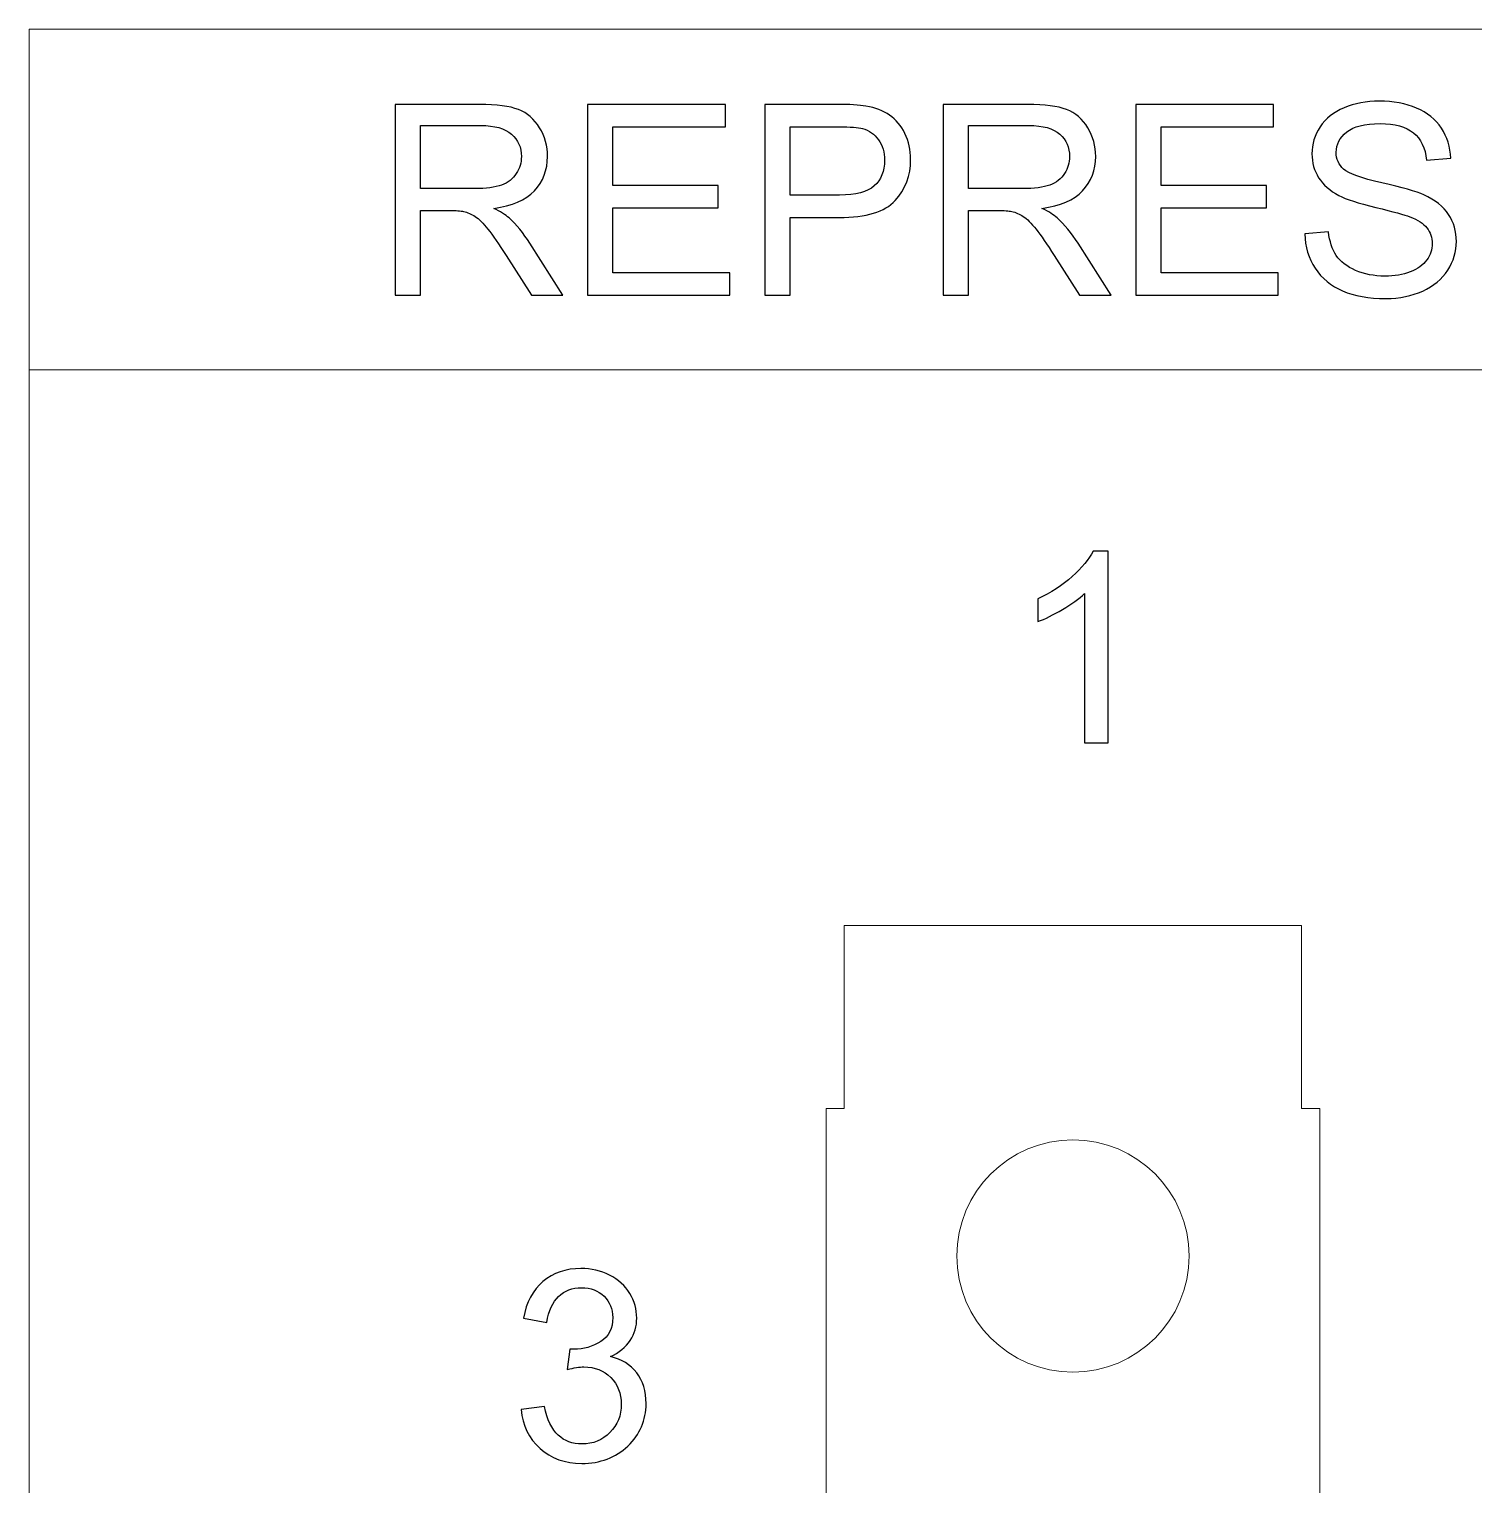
# Model space of a CAD drawing. Header units: millimetres. Extents: x -1108 to 1108, y -396 to 396.
# Drawn here: x -1107.9 to -870.8, y 6.7 to 245.5 of the extents above; entities that cross this region are included whole.
import ezdxf

# ---------------------------------------------------------------- set-up
doc = ezdxf.new("R2010")
doc.units = ezdxf.units.MM
doc.header["$MEASUREMENT"] = 0
doc.layers.add('Camada 1', color=7, linetype='Continuous')

msp = doc.modelspace()

# ---------------------------------------------------------------- linework, layer by layer
at = {"layer": 'Camada 1', "color": 142, "lineweight": 20}
for points in [[(-1107.8629, -367.4546), (-610.0229, -367.4546), (-610.0229, 245.5324), (-1107.8629, 245.5324), (-1107.8629, -367.4546)], [(-1107.8629, 189.6526), (-610.0229, 189.6526), (-610.0229, 245.5324), (-1107.8629, 245.5324), (-1107.8629, 189.6526)]]:
    msp.add_lwpolyline(points, close=True, dxfattribs=at)
at = {"layer": 'Camada 1', "color": 142}
for points, knots in [([(-1047.8367, 201.8695), (-1047.8367, 201.8695), (-1047.8367, 233.1841), (-1047.8367, 233.1841), (-1047.8367, 233.1841), (-1047.8367, 233.1841), (-1033.958, 233.1841), (-1033.958, 233.1841), (-1033.958, 233.1841), (-1031.1662, 233.1841), (-1029.045, 232.8998), (-1027.5944, 232.3386), (-1027.5944, 232.3386), (-1026.1439, 231.7773), (-1024.9849, 230.786), (-1024.1175, 229.3646), (-1024.1175, 229.3646), (-1023.2501, 227.9431), (-1022.82, 226.3687), (-1022.82, 224.6484), (-1022.82, 224.6484), (-1022.82, 222.4252), (-1023.5416, 220.5518), (-1024.9776, 219.0284), (-1024.9776, 219.0284), (-1026.4136, 217.5049), (-1028.6295, 216.5428), (-1031.6327, 216.1273), (-1031.6327, 216.1273), (-1030.532, 215.6024), (-1029.701, 215.0776), (-1029.1325, 214.5674), (-1029.1325, 214.5674), (-1027.9225, 213.4594), (-1026.7781, 212.0672), (-1025.7065, 210.3979), (-1025.7065, 210.3979), (-1025.7065, 210.3979), (-1020.2906, 201.8695), (-1020.2906, 201.8695), (-1020.2906, 201.8695), (-1020.2906, 201.8695), (-1025.466, 201.8695), (-1025.466, 201.8695), (-1025.466, 201.8695), (-1025.466, 201.8695), (-1029.6063, 208.3861), (-1029.6063, 208.3861), (-1029.6063, 208.3861), (-1030.809, 210.274), (-1031.8076, 211.71), (-1032.5876, 212.7086), (-1032.5876, 212.7086), (-1033.3748, 213.7072), (-1034.0746, 214.3997), (-1034.6942, 214.8006), (-1034.6942, 214.8006), (-1035.3065, 215.1942), (-1035.9406, 215.4712), (-1036.5821, 215.6316), (-1036.5821, 215.6316), (-1037.0486, 215.7264), (-1037.814, 215.7774), (-1038.8855, 215.7774), (-1038.8855, 215.7774), (-1038.8855, 215.7774), (-1043.6818, 215.7774), (-1043.6818, 215.7774), (-1043.6818, 215.7774), (-1043.6818, 215.7774), (-1043.6818, 201.8695), (-1043.6818, 201.8695), (-1043.6818, 201.8695), (-1043.6818, 201.8695), (-1047.8367, 201.8695), (-1047.8367, 201.8695)], [0, 0, 0, 0, 0.05, 0.05, 0.05, 0.05, 0.1, 0.1, 0.1, 0.1, 0.15, 0.15, 0.15, 0.15, 0.2, 0.2, 0.2, 0.2, 0.25, 0.25, 0.25, 0.25, 0.3, 0.3, 0.3, 0.3, 0.35, 0.35, 0.35, 0.35, 0.4, 0.4, 0.4, 0.4, 0.45, 0.45, 0.45, 0.45, 0.5, 0.5, 0.5, 0.5, 0.55, 0.55, 0.55, 0.55, 0.6, 0.6, 0.6, 0.6, 0.65, 0.65, 0.65, 0.65, 0.7, 0.7, 0.7, 0.7, 0.75, 0.75, 0.75, 0.75, 0.8, 0.8, 0.8, 0.8, 0.85, 0.85, 0.85, 0.85, 0.9, 0.9, 0.9, 0.9, 1, 1, 1, 1]), ([(-1016.2524, 201.8695), (-1016.2524, 201.8695), (-1016.2524, 233.1841), (-1016.2524, 233.1841), (-1016.2524, 233.1841), (-1016.2524, 233.1841), (-993.6411, 233.1841), (-993.6411, 233.1841), (-993.6411, 233.1841), (-993.6411, 233.1841), (-993.6411, 229.5103), (-993.6411, 229.5103), (-993.6411, 229.5103), (-993.6411, 229.5103), (-1012.0975, 229.5103), (-1012.0975, 229.5103), (-1012.0975, 229.5103), (-1012.0975, 229.5103), (-1012.0975, 219.8885), (-1012.0975, 219.8885), (-1012.0975, 219.8885), (-1012.0975, 219.8885), (-994.822, 219.8885), (-994.822, 219.8885), (-994.822, 219.8885), (-994.822, 219.8885), (-994.822, 216.2147), (-994.822, 216.2147), (-994.822, 216.2147), (-994.822, 216.2147), (-1012.0975, 216.2147), (-1012.0975, 216.2147), (-1012.0975, 216.2147), (-1012.0975, 216.2147), (-1012.0975, 205.5433), (-1012.0975, 205.5433), (-1012.0975, 205.5433), (-1012.0975, 205.5433), (-992.8976, 205.5433), (-992.8976, 205.5433), (-992.8976, 205.5433), (-992.8976, 205.5433), (-992.8976, 201.8695), (-992.8976, 201.8695), (-992.8976, 201.8695), (-992.8976, 201.8695), (-1016.2524, 201.8695), (-1016.2524, 201.8695)], [0, 0, 0, 0, 0.07692308, 0.07692308, 0.07692308, 0.07692308, 0.15384615, 0.15384615, 0.15384615, 0.15384615, 0.23076923, 0.23076923, 0.23076923, 0.23076923, 0.30769231, 0.30769231, 0.30769231, 0.30769231, 0.38461538, 0.38461538, 0.38461538, 0.38461538, 0.46153846, 0.46153846, 0.46153846, 0.46153846, 0.53846154, 0.53846154, 0.53846154, 0.53846154, 0.61538462, 0.61538462, 0.61538462, 0.61538462, 0.69230769, 0.69230769, 0.69230769, 0.69230769, 0.76923077, 0.76923077, 0.76923077, 0.76923077, 0.84615385, 0.84615385, 0.84615385, 0.84615385, 1, 1, 1, 1]), ([(-987.1683, 201.8695), (-987.1683, 201.8695), (-987.1683, 233.1841), (-987.1683, 233.1841), (-987.1683, 233.1841), (-987.1683, 233.1841), (-975.3451, 233.1841), (-975.3451, 233.1841), (-975.3451, 233.1841), (-973.2677, 233.1841), (-971.6786, 233.0821), (-970.5779, 232.8853), (-970.5779, 232.8853), (-969.0399, 232.6301), (-967.7497, 232.1418), (-966.7073, 231.4274), (-966.7073, 231.4274), (-965.665, 230.7058), (-964.8267, 229.6999), (-964.1926, 228.4097), (-964.1926, 228.4097), (-963.5584, 227.1195), (-963.2449, 225.6981), (-963.2449, 224.1454), (-963.2449, 224.1454), (-963.2449, 221.4922), (-964.0905, 219.2398), (-965.7889, 217.4029), (-965.7889, 217.4029), (-967.48, 215.5587), (-970.5488, 214.6403), (-974.9806, 214.6403), (-974.9806, 214.6403), (-974.9806, 214.6403), (-983.0134, 214.6403), (-983.0134, 214.6403), (-983.0134, 214.6403), (-983.0134, 214.6403), (-983.0134, 201.8695), (-983.0134, 201.8695), (-983.0134, 201.8695), (-983.0134, 201.8695), (-987.1683, 201.8695), (-987.1683, 201.8695)], [0, 0, 0, 0, 0.08333333, 0.08333333, 0.08333333, 0.08333333, 0.16666667, 0.16666667, 0.16666667, 0.16666667, 0.25, 0.25, 0.25, 0.25, 0.33333333, 0.33333333, 0.33333333, 0.33333333, 0.41666667, 0.41666667, 0.41666667, 0.41666667, 0.5, 0.5, 0.5, 0.5, 0.58333333, 0.58333333, 0.58333333, 0.58333333, 0.66666667, 0.66666667, 0.66666667, 0.66666667, 0.75, 0.75, 0.75, 0.75, 0.83333333, 0.83333333, 0.83333333, 0.83333333, 1, 1, 1, 1]), ([(-957.9092, 201.8695), (-957.9092, 201.8695), (-957.9092, 233.1841), (-957.9092, 233.1841), (-957.9092, 233.1841), (-957.9092, 233.1841), (-944.0305, 233.1841), (-944.0305, 233.1841), (-944.0305, 233.1841), (-941.2387, 233.1841), (-939.1175, 232.8998), (-937.6669, 232.3386), (-937.6669, 232.3386), (-936.2164, 231.7773), (-935.0574, 230.786), (-934.19, 229.3646), (-934.19, 229.3646), (-933.3226, 227.9431), (-932.8925, 226.3687), (-932.8925, 224.6484), (-932.8925, 224.6484), (-932.8925, 222.4252), (-933.6141, 220.5518), (-935.0501, 219.0284), (-935.0501, 219.0284), (-936.4861, 217.5049), (-938.702, 216.5428), (-941.7052, 216.1273), (-941.7052, 216.1273), (-940.6045, 215.6024), (-939.7735, 215.0776), (-939.205, 214.5674), (-939.205, 214.5674), (-937.995, 213.4594), (-936.8506, 212.0672), (-935.779, 210.3979), (-935.779, 210.3979), (-935.779, 210.3979), (-930.3631, 201.8695), (-930.3631, 201.8695), (-930.3631, 201.8695), (-930.3631, 201.8695), (-935.5385, 201.8695), (-935.5385, 201.8695), (-935.5385, 201.8695), (-935.5385, 201.8695), (-939.6788, 208.3861), (-939.6788, 208.3861), (-939.6788, 208.3861), (-940.8815, 210.274), (-941.8801, 211.71), (-942.6601, 212.7086), (-942.6601, 212.7086), (-943.4473, 213.7072), (-944.1471, 214.3997), (-944.7667, 214.8006), (-944.7667, 214.8006), (-945.379, 215.1942), (-946.0131, 215.4712), (-946.6546, 215.6316), (-946.6546, 215.6316), (-947.1211, 215.7264), (-947.8865, 215.7774), (-948.958, 215.7774), (-948.958, 215.7774), (-948.958, 215.7774), (-953.7543, 215.7774), (-953.7543, 215.7774), (-953.7543, 215.7774), (-953.7543, 215.7774), (-953.7543, 201.8695), (-953.7543, 201.8695), (-953.7543, 201.8695), (-953.7543, 201.8695), (-957.9092, 201.8695), (-957.9092, 201.8695)], [0, 0, 0, 0, 0.05, 0.05, 0.05, 0.05, 0.1, 0.1, 0.1, 0.1, 0.15, 0.15, 0.15, 0.15, 0.2, 0.2, 0.2, 0.2, 0.25, 0.25, 0.25, 0.25, 0.3, 0.3, 0.3, 0.3, 0.35, 0.35, 0.35, 0.35, 0.4, 0.4, 0.4, 0.4, 0.45, 0.45, 0.45, 0.45, 0.5, 0.5, 0.5, 0.5, 0.55, 0.55, 0.55, 0.55, 0.6, 0.6, 0.6, 0.6, 0.65, 0.65, 0.65, 0.65, 0.7, 0.7, 0.7, 0.7, 0.75, 0.75, 0.75, 0.75, 0.8, 0.8, 0.8, 0.8, 0.85, 0.85, 0.85, 0.85, 0.9, 0.9, 0.9, 0.9, 1, 1, 1, 1]), ([(-926.3249, 201.8695), (-926.3249, 201.8695), (-926.3249, 233.1841), (-926.3249, 233.1841), (-926.3249, 233.1841), (-926.3249, 233.1841), (-903.7136, 233.1841), (-903.7136, 233.1841), (-903.7136, 233.1841), (-903.7136, 233.1841), (-903.7136, 229.5103), (-903.7136, 229.5103), (-903.7136, 229.5103), (-903.7136, 229.5103), (-922.17, 229.5103), (-922.17, 229.5103), (-922.17, 229.5103), (-922.17, 229.5103), (-922.17, 219.8885), (-922.17, 219.8885), (-922.17, 219.8885), (-922.17, 219.8885), (-904.8945, 219.8885), (-904.8945, 219.8885), (-904.8945, 219.8885), (-904.8945, 219.8885), (-904.8945, 216.2147), (-904.8945, 216.2147), (-904.8945, 216.2147), (-904.8945, 216.2147), (-922.17, 216.2147), (-922.17, 216.2147), (-922.17, 216.2147), (-922.17, 216.2147), (-922.17, 205.5433), (-922.17, 205.5433), (-922.17, 205.5433), (-922.17, 205.5433), (-902.9701, 205.5433), (-902.9701, 205.5433), (-902.9701, 205.5433), (-902.9701, 205.5433), (-902.9701, 201.8695), (-902.9701, 201.8695), (-902.9701, 201.8695), (-902.9701, 201.8695), (-926.3249, 201.8695), (-926.3249, 201.8695)], [0, 0, 0, 0, 0.07692308, 0.07692308, 0.07692308, 0.07692308, 0.15384615, 0.15384615, 0.15384615, 0.15384615, 0.23076923, 0.23076923, 0.23076923, 0.23076923, 0.30769231, 0.30769231, 0.30769231, 0.30769231, 0.38461538, 0.38461538, 0.38461538, 0.38461538, 0.46153846, 0.46153846, 0.46153846, 0.46153846, 0.53846154, 0.53846154, 0.53846154, 0.53846154, 0.61538462, 0.61538462, 0.61538462, 0.61538462, 0.69230769, 0.69230769, 0.69230769, 0.69230769, 0.76923077, 0.76923077, 0.76923077, 0.76923077, 0.84615385, 0.84615385, 0.84615385, 0.84615385, 1, 1, 1, 1]), ([(-898.5966, 211.9287), (-898.5966, 211.9287), (-894.7041, 212.2785), (-894.7041, 212.2785), (-894.7041, 212.2785), (-894.5219, 210.7041), (-894.0918, 209.4139), (-893.4139, 208.4007), (-893.4139, 208.4007), (-892.736, 207.3948), (-891.6864, 206.5784), (-890.265, 205.9515), (-890.265, 205.9515), (-888.8436, 205.3319), (-887.2399, 205.0185), (-885.4613, 205.0185), (-885.4613, 205.0185), (-883.8796, 205.0185), (-882.4873, 205.2517), (-881.2773, 205.7255), (-881.2773, 205.7255), (-880.0673, 206.1993), (-879.1707, 206.8481), (-878.5803, 207.6717), (-878.5803, 207.6717), (-877.9899, 208.4954), (-877.691, 209.392), (-877.691, 210.3542), (-877.691, 210.3542), (-877.691, 211.3309), (-877.9753, 212.1838), (-878.5438, 212.92), (-878.5438, 212.92), (-879.1124, 213.6489), (-880.0527, 214.2612), (-881.3648, 214.7642), (-881.3648, 214.7642), (-882.203, 215.0849), (-884.0618, 215.5952), (-886.9411, 216.2876), (-886.9411, 216.2876), (-889.8203, 216.9801), (-891.8321, 217.6289), (-892.9838, 218.2412), (-892.9838, 218.2412), (-894.4781, 219.0284), (-895.5861, 220.0052), (-896.315, 221.1641), (-896.315, 221.1641), (-897.0512, 222.3231), (-897.4157, 223.6279), (-897.4157, 225.0639), (-897.4157, 225.0639), (-897.4157, 226.653), (-896.9638, 228.1327), (-896.0672, 229.503), (-896.0672, 229.503), (-895.1706, 230.8807), (-893.8658, 231.9231), (-892.1383, 232.6374), (-892.1383, 232.6374), (-890.418, 233.3518), (-888.501, 233.7089), (-886.3944, 233.7089), (-886.3944, 233.7089), (-884.0764, 233.7089), (-882.0281, 233.3372), (-880.2568, 232.5864), (-880.2568, 232.5864), (-878.4855, 231.8429), (-877.1224, 230.7422), (-876.1675, 229.2844), (-876.1675, 229.2844), (-875.2127, 227.8338), (-874.7024, 226.1864), (-874.6295, 224.3495), (-874.6295, 224.3495), (-874.6295, 224.3495), (-878.6094, 224.0434), (-878.6094, 224.0434), (-878.6094, 224.0434), (-878.8208, 226.0188), (-879.5425, 227.5131), (-880.7744, 228.519), (-880.7744, 228.519), (-882.0062, 229.5322), (-883.8285, 230.0352), (-886.234, 230.0352), (-886.234, 230.0352), (-888.7415, 230.0352), (-890.5711, 229.5759), (-891.7155, 228.6575), (-891.7155, 228.6575), (-892.8599, 227.739), (-893.4358, 226.6311), (-893.4358, 225.3336), (-893.4358, 225.3336), (-893.4358, 224.2111), (-893.0276, 223.2853), (-892.2185, 222.5564), (-892.2185, 222.5564), (-891.4167, 221.8348), (-889.3392, 221.084), (-885.9716, 220.3259), (-885.9716, 220.3259), (-882.604, 219.5605), (-880.2933, 218.8972), (-879.0395, 218.3286), (-879.0395, 218.3286), (-877.2245, 217.4904), (-875.876, 216.4334), (-875.0086, 215.1432), (-875.0086, 215.1432), (-874.1411, 213.8603), (-873.7111, 212.3806), (-873.7111, 210.7041), (-873.7111, 210.7041), (-873.7111, 209.0348), (-874.1849, 207.4749), (-875.1398, 206.0025), (-875.1398, 206.0025), (-876.0947, 204.5301), (-877.4577, 203.3857), (-879.2436, 202.5693), (-879.2436, 202.5693), (-881.0295, 201.7529), (-883.034, 201.3447), (-885.2718, 201.3447), (-885.2718, 201.3447), (-888.1, 201.3447), (-890.4691, 201.7602), (-892.3788, 202.5838), (-892.3788, 202.5838), (-894.2959, 203.4075), (-895.7902, 204.6467), (-896.8763, 206.3087), (-896.8763, 206.3087), (-897.9697, 207.9633), (-898.5383, 209.8367), (-898.5966, 211.9287)], [0, 0, 0, 0, 0.02777778, 0.02777778, 0.02777778, 0.02777778, 0.05555556, 0.05555556, 0.05555556, 0.05555556, 0.08333333, 0.08333333, 0.08333333, 0.08333333, 0.11111111, 0.11111111, 0.11111111, 0.11111111, 0.13888889, 0.13888889, 0.13888889, 0.13888889, 0.16666667, 0.16666667, 0.16666667, 0.16666667, 0.19444444, 0.19444444, 0.19444444, 0.19444444, 0.22222222, 0.22222222, 0.22222222, 0.22222222, 0.25, 0.25, 0.25, 0.25, 0.27777778, 0.27777778, 0.27777778, 0.27777778, 0.30555556, 0.30555556, 0.30555556, 0.30555556, 0.33333333, 0.33333333, 0.33333333, 0.33333333, 0.36111111, 0.36111111, 0.36111111, 0.36111111, 0.38888889, 0.38888889, 0.38888889, 0.38888889, 0.41666667, 0.41666667, 0.41666667, 0.41666667, 0.44444444, 0.44444444, 0.44444444, 0.44444444, 0.47222222, 0.47222222, 0.47222222, 0.47222222, 0.5, 0.5, 0.5, 0.5, 0.52777778, 0.52777778, 0.52777778, 0.52777778, 0.55555556, 0.55555556, 0.55555556, 0.55555556, 0.58333333, 0.58333333, 0.58333333, 0.58333333, 0.61111111, 0.61111111, 0.61111111, 0.61111111, 0.63888889, 0.63888889, 0.63888889, 0.63888889, 0.66666667, 0.66666667, 0.66666667, 0.66666667, 0.69444444, 0.69444444, 0.69444444, 0.69444444, 0.72222222, 0.72222222, 0.72222222, 0.72222222, 0.75, 0.75, 0.75, 0.75, 0.77777778, 0.77777778, 0.77777778, 0.77777778, 0.80555556, 0.80555556, 0.80555556, 0.80555556, 0.83333333, 0.83333333, 0.83333333, 0.83333333, 0.86111111, 0.86111111, 0.86111111, 0.86111111, 0.88888889, 0.88888889, 0.88888889, 0.88888889, 0.91666667, 0.91666667, 0.91666667, 0.91666667, 0.94444444, 0.94444444, 0.94444444, 0.94444444, 1, 1, 1, 1]), ([(-1043.6818, 219.3637), (-1043.6818, 219.3637), (-1034.7889, 219.3637), (-1034.7889, 219.3637), (-1034.7889, 219.3637), (-1032.8937, 219.3637), (-1031.4213, 219.5605), (-1030.3571, 219.9541), (-1030.3571, 219.9541), (-1029.2928, 220.3405), (-1028.4837, 220.9673), (-1027.937, 221.8348), (-1027.937, 221.8348), (-1027.3831, 222.6949), (-1027.1061, 223.6279), (-1027.1061, 224.6411), (-1027.1061, 224.6411), (-1027.1061, 226.1208), (-1027.6382, 227.3454), (-1028.7097, 228.3003), (-1028.7097, 228.3003), (-1029.7812, 229.2552), (-1031.4723, 229.729), (-1033.783, 229.729), (-1033.783, 229.729), (-1033.783, 229.729), (-1043.6818, 229.729), (-1043.6818, 229.729), (-1043.6818, 229.729), (-1043.6818, 229.729), (-1043.6818, 219.3637), (-1043.6818, 219.3637)], [0, 0, 0, 0, 0.11111111, 0.11111111, 0.11111111, 0.11111111, 0.22222222, 0.22222222, 0.22222222, 0.22222222, 0.33333333, 0.33333333, 0.33333333, 0.33333333, 0.44444444, 0.44444444, 0.44444444, 0.44444444, 0.55555556, 0.55555556, 0.55555556, 0.55555556, 0.66666667, 0.66666667, 0.66666667, 0.66666667, 0.77777778, 0.77777778, 0.77777778, 0.77777778, 1, 1, 1, 1]), ([(-983.0134, 218.314), (-983.0134, 218.314), (-974.9223, 218.314), (-974.9223, 218.314), (-974.9223, 218.314), (-972.2399, 218.314), (-970.3447, 218.8097), (-969.2148, 219.8083), (-969.2148, 219.8083), (-968.0923, 220.807), (-967.531, 222.2065), (-967.531, 224.0215), (-967.531, 224.0215), (-967.531, 225.3263), (-967.859, 226.4489), (-968.5224, 227.3819), (-968.5224, 227.3819), (-969.1857, 228.3149), (-970.0604, 228.9345), (-971.1392, 229.2333), (-971.1392, 229.2333), (-971.839, 229.4156), (-973.1292, 229.5103), (-975.0025, 229.5103), (-975.0025, 229.5103), (-975.0025, 229.5103), (-983.0134, 229.5103), (-983.0134, 229.5103), (-983.0134, 229.5103), (-983.0134, 229.5103), (-983.0134, 218.314), (-983.0134, 218.314)], [0, 0, 0, 0, 0.11111111, 0.11111111, 0.11111111, 0.11111111, 0.22222222, 0.22222222, 0.22222222, 0.22222222, 0.33333333, 0.33333333, 0.33333333, 0.33333333, 0.44444444, 0.44444444, 0.44444444, 0.44444444, 0.55555556, 0.55555556, 0.55555556, 0.55555556, 0.66666667, 0.66666667, 0.66666667, 0.66666667, 0.77777778, 0.77777778, 0.77777778, 0.77777778, 1, 1, 1, 1]), ([(-953.7543, 219.3637), (-953.7543, 219.3637), (-944.8614, 219.3637), (-944.8614, 219.3637), (-944.8614, 219.3637), (-942.9662, 219.3637), (-941.4938, 219.5605), (-940.4296, 219.9541), (-940.4296, 219.9541), (-939.3653, 220.3405), (-938.5562, 220.9673), (-938.0095, 221.8348), (-938.0095, 221.8348), (-937.4556, 222.6949), (-937.1786, 223.6279), (-937.1786, 224.6411), (-937.1786, 224.6411), (-937.1786, 226.1208), (-937.7107, 227.3454), (-938.7822, 228.3003), (-938.7822, 228.3003), (-939.8537, 229.2552), (-941.5448, 229.729), (-943.8555, 229.729), (-943.8555, 229.729), (-943.8555, 229.729), (-953.7543, 229.729), (-953.7543, 229.729), (-953.7543, 229.729), (-953.7543, 229.729), (-953.7543, 219.3637), (-953.7543, 219.3637)], [0, 0, 0, 0, 0.11111111, 0.11111111, 0.11111111, 0.11111111, 0.22222222, 0.22222222, 0.22222222, 0.22222222, 0.33333333, 0.33333333, 0.33333333, 0.33333333, 0.44444444, 0.44444444, 0.44444444, 0.44444444, 0.55555556, 0.55555556, 0.55555556, 0.55555556, 0.66666667, 0.66666667, 0.66666667, 0.66666667, 0.77777778, 0.77777778, 0.77777778, 0.77777778, 1, 1, 1, 1]), ([(-930.8525, 128.4793), (-930.8525, 128.4793), (-934.7012, 128.4793), (-934.7012, 128.4793), (-934.7012, 128.4793), (-934.7012, 128.4793), (-934.7012, 152.9858), (-934.7012, 152.9858), (-934.7012, 152.9858), (-935.627, 152.0965), (-936.8443, 151.2145), (-938.3458, 150.3325), (-938.3458, 150.3325), (-939.8474, 149.4505), (-941.2032, 148.7872), (-942.3987, 148.3498), (-942.3987, 148.3498), (-942.3987, 148.3498), (-942.3987, 152.0673), (-942.3987, 152.0673), (-942.3987, 152.0673), (-940.2483, 153.0732), (-938.3677, 154.2978), (-936.7568, 155.7411), (-936.7568, 155.7411), (-935.1459, 157.1771), (-934.0014, 158.5693), (-933.3308, 159.9251), (-933.3308, 159.9251), (-933.3308, 159.9251), (-930.8525, 159.9251), (-930.8525, 159.9251), (-930.8525, 159.9251), (-930.8525, 159.9251), (-930.8525, 128.4793), (-930.8525, 128.4793)], [0, 0, 0, 0, 0.1, 0.1, 0.1, 0.1, 0.2, 0.2, 0.2, 0.2, 0.3, 0.3, 0.3, 0.3, 0.4, 0.4, 0.4, 0.4, 0.5, 0.5, 0.5, 0.5, 0.6, 0.6, 0.6, 0.6, 0.7, 0.7, 0.7, 0.7, 0.8, 0.8, 0.8, 0.8, 1, 1, 1, 1]), ([(-1027.1607, 19.1023), (-1027.1607, 19.1023), (-1023.312, 19.6272), (-1023.312, 19.6272), (-1023.312, 19.6272), (-1022.8673, 17.4404), (-1022.1238, 15.8659), (-1021.0669, 14.9037), (-1021.0669, 14.9037), (-1020.01, 13.9416), (-1018.7125, 13.4605), (-1017.1744, 13.4605), (-1017.1744, 13.4605), (-1015.3521, 13.4605), (-1013.8141, 14.0873), (-1012.5749, 15.3411), (-1012.5749, 15.3411), (-1011.3357, 16.5948), (-1010.7162, 18.1475), (-1010.7162, 19.9989), (-1010.7162, 19.9989), (-1010.7162, 21.7629), (-1011.292, 23.2208), (-1012.451, 24.3725), (-1012.451, 24.3725), (-1013.6027, 25.5169), (-1015.0678, 26.0927), (-1016.8537, 26.0927), (-1016.8537, 26.0927), (-1017.5826, 26.0927), (-1018.4865, 25.947), (-1019.5726, 25.6627), (-1019.5726, 25.6627), (-1019.5726, 25.6627), (-1019.1425, 29.0303), (-1019.1425, 29.0303), (-1019.1425, 29.0303), (-1018.8874, 29.0011), (-1018.676, 28.9866), (-1018.5229, 28.9866), (-1018.5229, 28.9866), (-1016.8756, 28.9866), (-1015.4031, 29.4166), (-1014.0838, 30.2695), (-1014.0838, 30.2695), (-1012.7717, 31.1223), (-1012.1157, 32.4344), (-1012.1157, 34.2057), (-1012.1157, 34.2057), (-1012.1157, 35.6125), (-1012.5968, 36.7788), (-1013.5517, 37.7045), (-1013.5517, 37.7045), (-1014.5066, 38.6302), (-1015.7385, 39.0895), (-1017.2473, 39.0895), (-1017.2473, 39.0895), (-1018.7489, 39.0895), (-1019.9954, 38.6157), (-1020.994, 37.6681), (-1020.994, 37.6681), (-1021.9926, 36.7205), (-1022.6341, 35.2991), (-1022.9184, 33.4039), (-1022.9184, 33.4039), (-1022.9184, 33.4039), (-1026.7671, 34.1036), (-1026.7671, 34.1036), (-1026.7671, 34.1036), (-1026.2933, 36.684), (-1025.2291, 38.6886), (-1023.5598, 40.11), (-1023.5598, 40.11), (-1021.8979, 41.5314), (-1019.8204, 42.2384), (-1017.3421, 42.2384), (-1017.3421, 42.2384), (-1015.6364, 42.2384), (-1014.0619, 41.874), (-1012.6259, 41.1377), (-1012.6259, 41.1377), (-1011.1827, 40.4088), (-1010.082, 39.4102), (-1009.3239, 38.1492), (-1009.3239, 38.1492), (-1008.5585, 36.8808), (-1008.1795, 35.5396), (-1008.1795, 34.1182), (-1008.1795, 34.1182), (-1008.1795, 32.7697), (-1008.544, 31.5451), (-1009.2656, 30.4371), (-1009.2656, 30.4371), (-1009.9945, 29.3292), (-1011.0733, 28.4472), (-1012.4947, 27.7911), (-1012.4947, 27.7911), (-1010.6433, 27.3684), (-1009.2073, 26.4791), (-1008.1795, 25.1306), (-1008.1795, 25.1306), (-1007.159, 23.7893), (-1006.6488, 22.0982), (-1006.6488, 20.0791), (-1006.6488, 20.0791), (-1006.6488, 17.3456), (-1007.6474, 15.0204), (-1009.6374, 13.1179), (-1009.6374, 13.1179), (-1011.6346, 11.2154), (-1014.1567, 10.2678), (-1017.2036, 10.2678), (-1017.2036, 10.2678), (-1019.9516, 10.2678), (-1022.2332, 11.0915), (-1024.0482, 12.7315), (-1024.0482, 12.7315), (-1025.8705, 14.3716), (-1026.9056, 16.4928), (-1027.1607, 19.1023)], [0, 0, 0, 0, 0.03225806, 0.03225806, 0.03225806, 0.03225806, 0.06451613, 0.06451613, 0.06451613, 0.06451613, 0.09677419, 0.09677419, 0.09677419, 0.09677419, 0.12903226, 0.12903226, 0.12903226, 0.12903226, 0.16129032, 0.16129032, 0.16129032, 0.16129032, 0.19354839, 0.19354839, 0.19354839, 0.19354839, 0.22580645, 0.22580645, 0.22580645, 0.22580645, 0.25806452, 0.25806452, 0.25806452, 0.25806452, 0.29032258, 0.29032258, 0.29032258, 0.29032258, 0.32258065, 0.32258065, 0.32258065, 0.32258065, 0.35483871, 0.35483871, 0.35483871, 0.35483871, 0.38709677, 0.38709677, 0.38709677, 0.38709677, 0.41935484, 0.41935484, 0.41935484, 0.41935484, 0.4516129, 0.4516129, 0.4516129, 0.4516129, 0.48387097, 0.48387097, 0.48387097, 0.48387097, 0.51612903, 0.51612903, 0.51612903, 0.51612903, 0.5483871, 0.5483871, 0.5483871, 0.5483871, 0.58064516, 0.58064516, 0.58064516, 0.58064516, 0.61290323, 0.61290323, 0.61290323, 0.61290323, 0.64516129, 0.64516129, 0.64516129, 0.64516129, 0.67741935, 0.67741935, 0.67741935, 0.67741935, 0.70967742, 0.70967742, 0.70967742, 0.70967742, 0.74193548, 0.74193548, 0.74193548, 0.74193548, 0.77419355, 0.77419355, 0.77419355, 0.77419355, 0.80645161, 0.80645161, 0.80645161, 0.80645161, 0.83870968, 0.83870968, 0.83870968, 0.83870968, 0.87096774, 0.87096774, 0.87096774, 0.87096774, 0.90322581, 0.90322581, 0.90322581, 0.90322581, 0.93548387, 0.93548387, 0.93548387, 0.93548387, 1, 1, 1, 1])]:
    msp.add_open_spline(points, degree=3, knots=knots, dxfattribs=at)
at = {"layer": 'Camada 1', "color": 142, "lineweight": 20}
for points, knots in [([(-662.1256, -79.3207), (-662.1256, -79.3207), (-740.1256, -79.3207), (-740.1256, -79.3207), (-740.1256, -79.3207), (-740.1256, -79.3207), (-740.1256, 8.366), (-740.1256, 8.366), (-740.1256, 8.366), (-740.1256, 8.366), (-743.1256, 8.366), (-743.1256, 8.366), (-743.1256, 8.366), (-743.1256, 8.366), (-743.1256, 38.366), (-743.1256, 38.366), (-743.1256, 38.366), (-743.1256, 38.366), (-818.1256, 38.366), (-818.1256, 38.366), (-818.1256, 38.366), (-818.1256, 38.366), (-818.1256, 8.366), (-818.1256, 8.366), (-818.1256, 8.366), (-818.1256, 8.366), (-821.1256, 8.366), (-821.1256, 8.366), (-821.1256, 8.366), (-821.1256, 8.366), (-821.1256, -86.2542), (-821.1256, -86.2542), (-821.1256, -86.2542), (-821.1256, -86.2542), (-818.1256, -86.2542), (-818.1256, -86.2542), (-818.1256, -86.2542), (-818.1256, -86.2542), (-818.1256, -111.2542), (-818.1256, -111.2542), (-818.1256, -111.2542), (-818.1256, -111.2542), (-821.1256, -111.2542), (-821.1256, -111.2542), (-821.1256, -111.2542), (-821.1256, -111.2542), (-821.1256, -130.9674), (-821.1256, -130.9674), (-821.1256, -130.9674), (-821.1256, -130.9674), (-896.1256, -130.9674), (-896.1256, -130.9674), (-896.1256, -130.9674), (-896.1256, -130.9674), (-896.1256, -86.2542), (-896.1256, -86.2542), (-896.1256, -86.2542), (-896.1256, -86.2542), (-899.1256, -86.2542), (-899.1256, -86.2542), (-899.1256, -86.2542), (-899.1256, -86.2542), (-899.1256, -56.2542), (-899.1256, -56.2542), (-899.1256, -56.2542), (-899.1256, -56.2542), (-896.1256, -56.2542), (-896.1256, -56.2542), (-896.1256, -56.2542), (-896.1256, -56.2542), (-896.1256, 68.4793), (-896.1256, 68.4793), (-896.1256, 68.4793), (-896.1256, 68.4793), (-899.1256, 68.4793), (-899.1256, 68.4793), (-899.1256, 68.4793), (-899.1256, 68.4793), (-899.1256, 98.4793), (-899.1256, 98.4793), (-899.1256, 98.4793), (-899.1256, 98.4793), (-974.1256, 98.4793), (-974.1256, 98.4793), (-974.1256, 98.4793), (-974.1256, 98.4793), (-974.1256, 68.4793), (-974.1256, 68.4793), (-974.1256, 68.4793), (-974.1256, 68.4793), (-977.1256, 68.4793), (-977.1256, 68.4793), (-977.1256, 68.4793), (-977.1256, 68.4793), (-977.1256, -19.2074), (-977.1256, -19.2074), (-977.1256, -19.2074), (-977.1256, -19.2074), (-1055.1256, -19.2074), (-1055.1256, -19.2074), (-1055.1256, -19.2074), (-1055.1256, -19.2074), (-1055.1256, -56.2542), (-1055.1256, -56.2542), (-1055.1256, -56.2542), (-1055.1256, -56.2542), (-1052.1256, -56.2542), (-1052.1256, -56.2542), (-1052.1256, -56.2542), (-1052.1256, -56.2542), (-1052.1256, -86.2542), (-1052.1256, -86.2542), (-1052.1256, -86.2542), (-1052.1256, -86.2542), (-1055.1256, -86.2542), (-1055.1256, -86.2542), (-1055.1256, -86.2542), (-1055.1256, -86.2542), (-1055.1256, -210.9877), (-1055.1256, -210.9877), (-1055.1256, -210.9877), (-1055.1256, -210.9877), (-1052.1256, -210.9877), (-1052.1256, -210.9877), (-1052.1256, -210.9877), (-1052.1256, -210.9877), (-1052.1256, -240.9877), (-1052.1256, -240.9877), (-1052.1256, -240.9877), (-1052.1256, -240.9877), (-1055.1256, -240.9877), (-1055.1256, -240.9877), (-1055.1256, -240.9877), (-1055.1256, -240.9877), (-1055.1256, -296.9877), (-1055.1256, -296.9877), (-1055.1256, -296.9877), (-1055.1256, -296.9877), (-1051.0767, -296.9877), (-1051.0767, -296.9877), (-1051.0767, -296.9877), (-1051.0767, -296.9877), (-1051.0767, -290.9877), (-1051.0767, -290.9877), (-1051.0767, -290.9877), (-1050.5506, -279.242), (-1047.6932, -267.1254), (-1041.8955, -256.9517), (-1041.8955, -256.9517), (-1037.0186, -248.3937), (-1029.3874, -240.2998), (-1019.3663, -238.2707), (-1019.3663, -238.2707), (-1017.819, -237.9573), (-1016.2454, -237.7985), (-1014.6666, -237.7985), (-1014.6666, -237.7985), (-1013.0878, -237.7985), (-1011.5143, -237.9573), (-1009.967, -238.2706), (-1009.967, -238.2706), (-999.946, -240.2997), (-992.3148, -248.3936), (-987.4378, -256.9516), (-987.4378, -256.9516), (-981.6401, -267.1253), (-978.7827, -279.242), (-978.2566, -290.9877), (-978.2566, -290.9877), (-978.2566, -290.9877), (-978.2566, -296.9877), (-978.2566, -296.9877), (-978.2566, -296.9877), (-978.2566, -296.9877), (-973.0766, -296.9877), (-973.0766, -296.9877), (-973.0766, -296.9877), (-973.0766, -296.9877), (-973.0766, -290.9877), (-973.0766, -290.9877), (-973.0766, -290.9877), (-972.5505, -279.242), (-969.6931, -267.1254), (-963.8954, -256.9517), (-963.8954, -256.9517), (-959.0185, -248.3937), (-951.3873, -240.2998), (-941.3662, -238.2707), (-941.3662, -238.2707), (-939.8189, -237.9573), (-938.2453, -237.7985), (-936.6665, -237.7985), (-936.6665, -237.7985), (-935.0877, -237.7985), (-933.5142, -237.9573), (-931.9669, -238.2706), (-931.9669, -238.2706), (-921.9459, -240.2997), (-914.3147, -248.3936), (-909.4377, -256.9516), (-909.4377, -256.9516), (-903.64, -267.1253), (-900.7826, -279.242), (-900.2565, -290.9877), (-900.2565, -290.9877), (-900.2565, -290.9877), (-900.2565, -296.9877), (-900.2565, -296.9877), (-900.2565, -296.9877), (-900.2565, -296.9877), (-895.0765, -296.9877), (-895.0765, -296.9877), (-895.0765, -296.9877), (-895.0765, -296.9877), (-895.0765, -290.9877), (-895.0765, -290.9877), (-895.0765, -290.9877), (-894.5504, -279.242), (-891.693, -267.1254), (-885.8953, -256.9517), (-885.8953, -256.9517), (-881.0184, -248.3937), (-873.3872, -240.2998), (-863.3661, -238.2707), (-863.3661, -238.2707), (-861.8188, -237.9573), (-860.2452, -237.7985), (-858.6664, -237.7985), (-858.6664, -237.7985), (-857.0876, -237.7985), (-855.5141, -237.9573), (-853.9668, -238.2706), (-853.9668, -238.2706), (-843.9458, -240.2997), (-836.3146, -248.3936), (-831.4376, -256.9516), (-831.4376, -256.9516), (-825.6399, -267.1253), (-822.7825, -279.242), (-822.2564, -290.9877), (-822.2564, -290.9877), (-822.2564, -290.9877), (-822.2564, -296.9877), (-822.2564, -296.9877), (-822.2564, -296.9877), (-822.2564, -296.9877), (-817.0764, -296.9877), (-817.0764, -296.9877), (-817.0764, -296.9877), (-817.0764, -296.9877), (-817.0764, -290.9877), (-817.0764, -290.9877), (-817.0764, -290.9877), (-816.5503, -279.242), (-813.6929, -267.1254), (-807.8952, -256.9517), (-807.8952, -256.9517), (-803.0183, -248.3937), (-795.3871, -240.2998), (-785.366, -238.2707), (-785.366, -238.2707), (-783.8187, -237.9573), (-782.2451, -237.7985), (-780.6663, -237.7985), (-780.6663, -237.7985), (-779.0875, -237.7985), (-777.514, -237.9573), (-775.9667, -238.2706), (-775.9667, -238.2706), (-765.9457, -240.2997), (-758.3145, -248.3936), (-753.4375, -256.9516), (-753.4375, -256.9516), (-747.6398, -267.1253), (-744.7824, -279.242), (-744.2563, -290.9877), (-744.2563, -290.9877), (-744.2563, -290.9877), (-744.2563, -296.9877), (-744.2563, -296.9877), (-744.2563, -296.9877), (-744.2563, -296.9877), (-739.0763, -296.9877), (-739.0763, -296.9877), (-739.0763, -296.9877), (-739.0763, -296.9877), (-739.0763, -290.9877), (-739.0763, -290.9877), (-739.0763, -290.9877), (-738.5502, -279.242), (-735.6928, -267.1254), (-729.8951, -256.9517), (-729.8951, -256.9517), (-725.0182, -248.3937), (-717.387, -240.2998), (-707.3659, -238.2707), (-707.3659, -238.2707), (-705.8186, -237.9573), (-704.245, -237.7985), (-702.6662, -237.7985), (-702.6662, -237.7985), (-701.0874, -237.7985), (-699.5139, -237.9573), (-697.9666, -238.2706), (-697.9666, -238.2706), (-687.9456, -240.2997), (-680.3144, -248.3936), (-675.4374, -256.9516), (-675.4374, -256.9516), (-669.6397, -267.1253), (-666.7823, -279.242), (-666.2562, -290.9877), (-666.2562, -290.9877), (-666.2562, -290.9877), (-666.2562, -296.9877), (-666.2562, -296.9877), (-666.2562, -296.9877), (-666.2562, -296.9877), (-662.1256, -296.9877), (-662.1256, -296.9877), (-662.1256, -296.9877), (-662.1256, -296.9877), (-662.1256, -240.9877), (-662.1256, -240.9877), (-662.1256, -240.9877), (-662.1256, -240.9877), (-665.1256, -240.9877), (-665.1256, -240.9877), (-665.1256, -240.9877), (-665.1256, -240.9877), (-665.1256, -210.9877), (-665.1256, -210.9877), (-665.1256, -210.9877), (-665.1256, -210.9877), (-662.1256, -210.9877), (-662.1256, -210.9877), (-662.1256, -210.9877), (-662.1256, -210.9877), (-662.1256, -111.2542), (-662.1256, -111.2542), (-662.1256, -111.2542), (-662.1256, -111.2542), (-665.1256, -111.2542), (-665.1256, -111.2542), (-665.1256, -111.2542), (-665.1256, -111.2542), (-665.1256, -86.2542), (-665.1256, -86.2542), (-665.1256, -86.2542), (-665.1256, -86.2542), (-662.1256, -86.2542), (-662.1256, -86.2542), (-662.1256, -86.2542), (-662.1256, -86.2542), (-662.1256, -79.3207), (-662.1256, -79.3207)], [0, 0, 0, 0, 0.01111111, 0.01111111, 0.01111111, 0.01111111, 0.02222222, 0.02222222, 0.02222222, 0.02222222, 0.03333333, 0.03333333, 0.03333333, 0.03333333, 0.04444444, 0.04444444, 0.04444444, 0.04444444, 0.05555556, 0.05555556, 0.05555556, 0.05555556, 0.06666667, 0.06666667, 0.06666667, 0.06666667, 0.07777778, 0.07777778, 0.07777778, 0.07777778, 0.08888889, 0.08888889, 0.08888889, 0.08888889, 0.1, 0.1, 0.1, 0.1, 0.11111111, 0.11111111, 0.11111111, 0.11111111, 0.12222222, 0.12222222, 0.12222222, 0.12222222, 0.13333333, 0.13333333, 0.13333333, 0.13333333, 0.14444444, 0.14444444, 0.14444444, 0.14444444, 0.15555556, 0.15555556, 0.15555556, 0.15555556, 0.16666667, 0.16666667, 0.16666667, 0.16666667, 0.17777778, 0.17777778, 0.17777778, 0.17777778, 0.18888889, 0.18888889, 0.18888889, 0.18888889, 0.2, 0.2, 0.2, 0.2, 0.21111111, 0.21111111, 0.21111111, 0.21111111, 0.22222222, 0.22222222, 0.22222222, 0.22222222, 0.23333333, 0.23333333, 0.23333333, 0.23333333, 0.24444444, 0.24444444, 0.24444444, 0.24444444, 0.25555556, 0.25555556, 0.25555556, 0.25555556, 0.26666667, 0.26666667, 0.26666667, 0.26666667, 0.27777778, 0.27777778, 0.27777778, 0.27777778, 0.28888889, 0.28888889, 0.28888889, 0.28888889, 0.3, 0.3, 0.3, 0.3, 0.31111111, 0.31111111, 0.31111111, 0.31111111, 0.32222222, 0.32222222, 0.32222222, 0.32222222, 0.33333333, 0.33333333, 0.33333333, 0.33333333, 0.34444444, 0.34444444, 0.34444444, 0.34444444, 0.35555556, 0.35555556, 0.35555556, 0.35555556, 0.36666667, 0.36666667, 0.36666667, 0.36666667, 0.37777778, 0.37777778, 0.37777778, 0.37777778, 0.38888889, 0.38888889, 0.38888889, 0.38888889, 0.4, 0.4, 0.4, 0.4, 0.41111111, 0.41111111, 0.41111111, 0.41111111, 0.42222222, 0.42222222, 0.42222222, 0.42222222, 0.43333333, 0.43333333, 0.43333333, 0.43333333, 0.44444444, 0.44444444, 0.44444444, 0.44444444, 0.45555556, 0.45555556, 0.45555556, 0.45555556, 0.46666667, 0.46666667, 0.46666667, 0.46666667, 0.47777778, 0.47777778, 0.47777778, 0.47777778, 0.48888889, 0.48888889, 0.48888889, 0.48888889, 0.5, 0.5, 0.5, 0.5, 0.51111111, 0.51111111, 0.51111111, 0.51111111, 0.52222222, 0.52222222, 0.52222222, 0.52222222, 0.53333333, 0.53333333, 0.53333333, 0.53333333, 0.54444444, 0.54444444, 0.54444444, 0.54444444, 0.55555556, 0.55555556, 0.55555556, 0.55555556, 0.56666667, 0.56666667, 0.56666667, 0.56666667, 0.57777778, 0.57777778, 0.57777778, 0.57777778, 0.58888889, 0.58888889, 0.58888889, 0.58888889, 0.6, 0.6, 0.6, 0.6, 0.61111111, 0.61111111, 0.61111111, 0.61111111, 0.62222222, 0.62222222, 0.62222222, 0.62222222, 0.63333333, 0.63333333, 0.63333333, 0.63333333, 0.64444444, 0.64444444, 0.64444444, 0.64444444, 0.65555556, 0.65555556, 0.65555556, 0.65555556, 0.66666667, 0.66666667, 0.66666667, 0.66666667, 0.67777778, 0.67777778, 0.67777778, 0.67777778, 0.68888889, 0.68888889, 0.68888889, 0.68888889, 0.7, 0.7, 0.7, 0.7, 0.71111111, 0.71111111, 0.71111111, 0.71111111, 0.72222222, 0.72222222, 0.72222222, 0.72222222, 0.73333333, 0.73333333, 0.73333333, 0.73333333, 0.74444444, 0.74444444, 0.74444444, 0.74444444, 0.75555556, 0.75555556, 0.75555556, 0.75555556, 0.76666667, 0.76666667, 0.76666667, 0.76666667, 0.77777778, 0.77777778, 0.77777778, 0.77777778, 0.78888889, 0.78888889, 0.78888889, 0.78888889, 0.8, 0.8, 0.8, 0.8, 0.81111111, 0.81111111, 0.81111111, 0.81111111, 0.82222222, 0.82222222, 0.82222222, 0.82222222, 0.83333333, 0.83333333, 0.83333333, 0.83333333, 0.84444444, 0.84444444, 0.84444444, 0.84444444, 0.85555556, 0.85555556, 0.85555556, 0.85555556, 0.86666667, 0.86666667, 0.86666667, 0.86666667, 0.87777778, 0.87777778, 0.87777778, 0.87777778, 0.88888889, 0.88888889, 0.88888889, 0.88888889, 0.9, 0.9, 0.9, 0.9, 0.91111111, 0.91111111, 0.91111111, 0.91111111, 0.92222222, 0.92222222, 0.92222222, 0.92222222, 0.93333333, 0.93333333, 0.93333333, 0.93333333, 0.94444444, 0.94444444, 0.94444444, 0.94444444, 0.95555556, 0.95555556, 0.95555556, 0.95555556, 0.96666667, 0.96666667, 0.96666667, 0.96666667, 0.97777778, 0.97777778, 0.97777778, 0.97777778, 1, 1, 1, 1]), ([(-936.6256, 25.243), (-947.1466, 25.243), (-955.6756, 33.772), (-955.6756, 44.293), (-955.6756, 44.293), (-955.6756, 54.814), (-947.1466, 63.343), (-936.6256, 63.343), (-936.6256, 63.343), (-926.1046, 63.343), (-917.5756, 54.814), (-917.5756, 44.293), (-917.5756, 44.293), (-917.5756, 33.772), (-926.1046, 25.243), (-936.6256, 25.243)], [0, 0, 0, 0, 0.2, 0.2, 0.2, 0.2, 0.4, 0.4, 0.4, 0.4, 0.6, 0.6, 0.6, 0.6, 1, 1, 1, 1])]:
    msp.add_open_spline(points, degree=3, knots=knots, dxfattribs=at)

doc.saveas('drawing.dxf')
